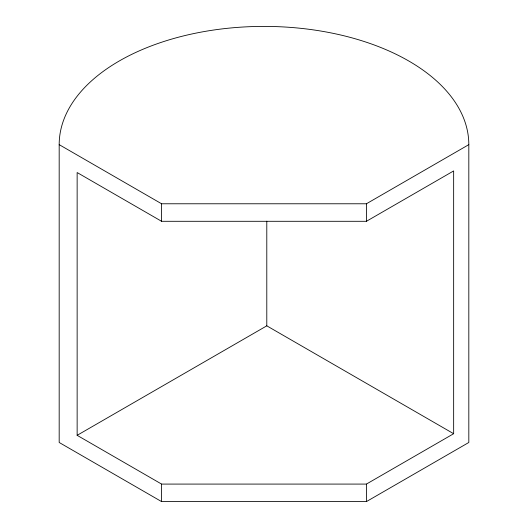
<?xml version="1.0" encoding="UTF-8"?>
<svg xmlns="http://www.w3.org/2000/svg" width="528" height="528" viewBox="0 0 528 528"><rect width="100%" height="100%" fill="white"/><g stroke="black" fill="none" stroke-linecap="round" stroke-linejoin="round"><path stroke-width="0.79" d="M59.182 144.652L161.588 203.775L366.412 203.775L468.818 144.652L468.818 442.477L366.412 501.6L161.588 501.6L59.182 442.477L59.182 144.652A204.818 118.252 0 0 1 264 26.4A204.818 118.252 0 0 1 468.818 144.652M366.412 221.298L453.651 170.927L453.651 433.712L366.412 484.084L161.588 484.084L77.141 435.323L77.141 172.544L161.588 221.298L366.412 221.298L366.412 203.775M77.141 435.323L266.792 325.835L453.651 433.712M366.412 484.084L366.412 501.6M266.792 221.212L266.792 325.835M161.588 203.775L161.588 221.298M161.588 484.084L161.588 501.6"/></g></svg>
